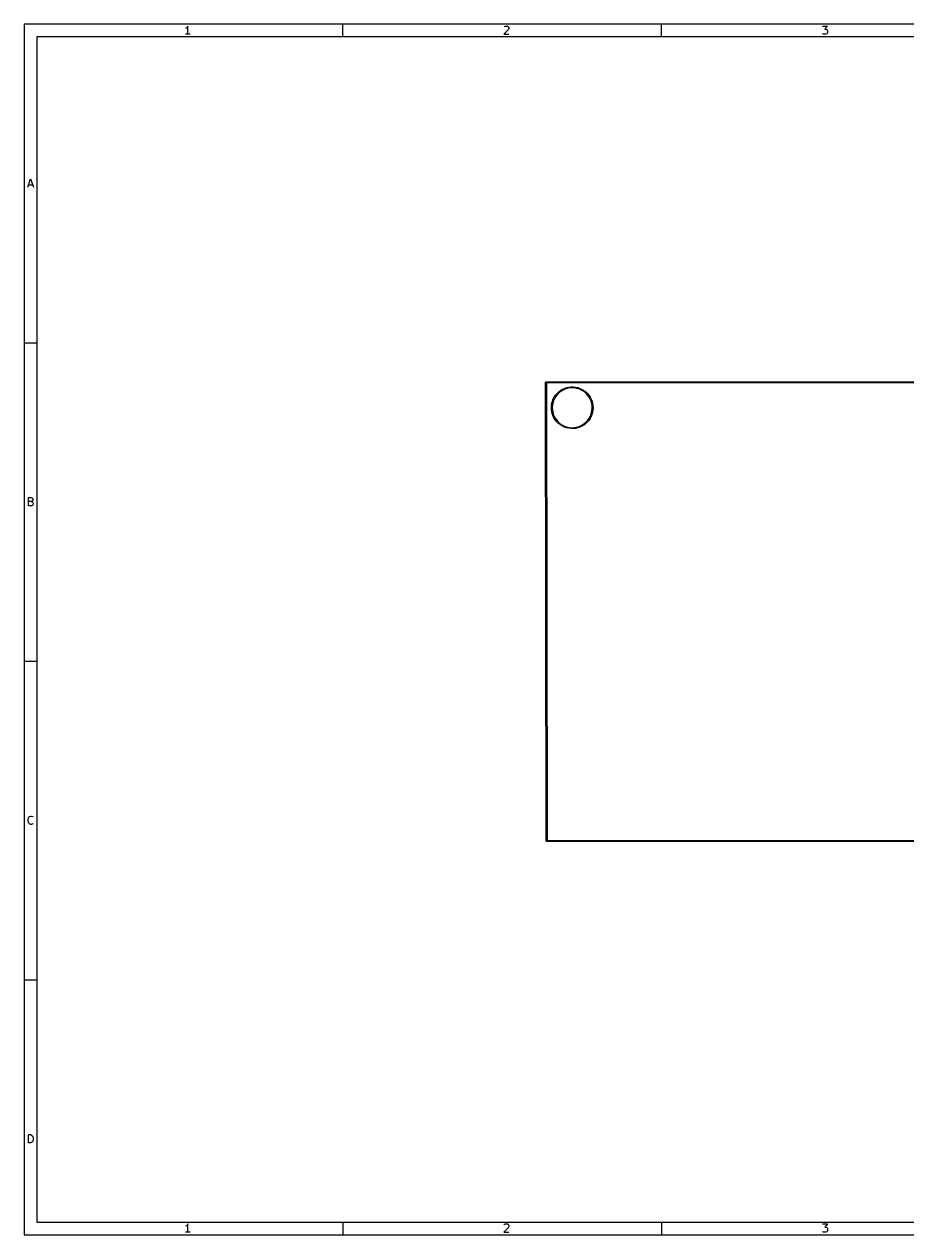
# Model space of a CAD drawing. Extents: x 0.4 to 11.3, y -7.9 to -0.4.
# Drawn here: x 0.39 to 5.85, y -7.87 to -0.39 of the extents above; entities that cross this region are included whole.
import ezdxf

# ---------------------------------------------------------------- set-up
doc = ezdxf.new("R2010")
doc.units = 0
doc.header["$MEASUREMENT"] = 0
doc.layers.add('BLACK', color=7, linetype='CONTINUOUS')

msp = doc.modelspace()

# ---------------------------------------------------------------- linework, layer by layer
at = {"layer": 'BLACK', "linetype": 'CONTINUOUS'}
for p, q in [((0.393701, -0.393701), (0.393701, -7.8743)), ((11.2993, -0.393701), (0.393701, -0.393701)), ((1.39553, -0.417229), (1.39065, -0.419666)), ((1.4004, -0.412355), (1.39553, -0.417229)), ((1.40528, -0.405043), (1.4004, -0.412355)), ((1.40528, -0.456224), (1.40528, -0.405043)), ((2.3622, -0.472441), (2.3622, -0.393701)), ((3.38597, -0.426978), (3.35672, -0.456224)), ((3.35916, -0.409917), (3.3616, -0.40748)), ((3.3616, -0.40748), (3.36647, -0.405043)), ((3.36647, -0.405043), (3.37866, -0.405043)), ((3.37866, -0.405043), (3.38353, -0.40748)), ((3.38353, -0.40748), (3.38597, -0.409917)), ((3.38597, -0.409917), (3.3884, -0.414792)), ((3.3884, -0.419666), (3.38597, -0.426978)), ((3.3884, -0.414792), (3.3884, -0.419666)), ((4.33071, -0.472441), (4.33071, -0.393701)), ((5.32522, -0.405043), (5.35691, -0.405043)), ((5.35691, -0.405043), (5.33985, -0.424541)), ((5.33985, -0.424541), (5.34716, -0.424541)), ((5.34716, -0.424541), (5.35203, -0.426978)), ((5.35203, -0.426978), (5.35447, -0.429415)), ((5.35447, -0.429415), (5.35691, -0.434289)), ((5.35691, -0.446475), (5.35447, -0.45135)), ((5.35691, -0.434289), (5.35691, -0.446475)), ((0.472441, -0.472441), (0.472441, -7.79556)), ((11.2206, -0.472441), (0.472441, -0.472441)), ((1.4199, -0.456224), (1.39065, -0.456224)), ((3.35672, -0.456224), (3.3884, -0.456224)), ((5.32766, -0.453787), (5.32522, -0.45135)), ((5.33254, -0.456224), (5.32766, -0.453787)), ((5.34716, -0.456224), (5.33254, -0.456224)), ((5.35203, -0.453787), (5.34716, -0.456224)), ((5.35447, -0.45135), (5.35203, -0.453787)), ((0.41601, -1.40111), (0.433071, -1.34993)), ((0.420885, -1.38648), (0.445257, -1.38648)), ((0.433071, -1.34993), (0.450131, -1.40111)), ((0.393701, -2.3622), (0.472441, -2.3622)), ((3.61516, -2.6063), (3.61523, -2.60592)), ((3.61909, -5.44095), (3.61516, -2.6063)), ((3.6152, -2.60579), (3.61527, -2.60567)), ((3.61523, -2.60592), (3.6152, -2.60579)), ((3.61527, -2.60567), (3.61533, -2.60529)), ((3.61533, -2.60529), (3.61583, -2.6047)), ((3.61583, -2.6047), (3.61621, -2.60404)), ((3.61621, -2.60404), (3.61646, -2.60395)), ((3.61646, -2.60395), (3.61663, -2.60374)), ((3.61663, -2.60374), (3.61739, -2.60361)), ((3.61739, -2.60361), (3.61811, -2.60335)), ((3.61811, -2.60335), (7.14, -2.60335)), ((3.62107, -2.60925), (3.625, -5.43799)), ((7.13705, -2.60925), (3.62107, -2.60925)), ((3.66924, -2.69699), (3.6771, -2.68547)), ((3.68403, -2.6859), (3.67595, -2.69703)), ((3.6771, -2.68547), (3.68615, -2.67486)), ((3.69331, -2.67574), (3.68403, -2.6859)), ((3.68615, -2.67486), (3.6963, -2.6653)), ((3.70366, -2.66668), (3.69331, -2.67574)), ((3.6963, -2.6653), (3.70743, -2.65689)), ((3.71496, -2.65883), (3.70366, -2.66668)), ((3.70743, -2.65689), (3.71939, -2.64972)), ((3.72706, -2.65228), (3.71496, -2.65883)), ((3.71939, -2.64972), (3.73206, -2.6439)), ((3.73982, -2.64713), (3.72706, -2.65228)), ((3.73206, -2.6439), (3.74529, -2.63947)), ((3.75307, -2.64343), (3.73982, -2.64713)), ((3.74529, -2.63947), (3.75891, -2.6365)), ((3.76665, -2.64123), (3.75307, -2.64343)), ((3.75891, -2.6365), (3.77278, -2.63502)), ((3.78039, -2.64056), (3.76665, -2.64123)), ((3.77278, -2.63502), (3.78673, -2.63504)), ((3.79412, -2.64142), (3.78039, -2.64056)), ((3.78673, -2.63504), (3.80059, -2.63657)), ((3.80767, -2.64381), (3.79412, -2.64142)), ((3.80059, -2.63657), (3.8142, -2.63959)), ((3.82086, -2.64769), (3.80767, -2.64381)), ((3.8142, -2.63959), (3.82741, -2.64406)), ((3.83355, -2.65303), (3.82086, -2.64769)), ((3.82741, -2.64406), (3.84006, -2.64993)), ((3.84556, -2.65974), (3.83355, -2.65303)), ((3.84006, -2.64993), (3.852, -2.65714)), ((3.85674, -2.66775), (3.84556, -2.65974)), ((3.852, -2.65714), (3.86309, -2.66559)), ((3.86696, -2.67695), (3.85674, -2.66775)), ((3.86309, -2.66559), (3.87321, -2.67519)), ((3.8761, -2.68724), (3.86696, -2.67695)), ((3.87321, -2.67519), (3.88223, -2.68582)), ((3.88403, -2.69848), (3.8761, -2.68724)), ((3.88223, -2.68582), (3.89005, -2.69737)), ((3.65059, -2.76333), (3.65066, -2.76206)), ((3.6513, -2.77726), (3.65059, -2.76333)), ((3.65066, -2.76206), (3.65139, -2.74941)), ((3.65139, -2.74941), (3.6537, -2.73565)), ((3.6537, -2.73565), (3.65747, -2.72223)), ((3.65727, -2.74834), (3.65631, -2.76206)), ((3.65631, -2.76206), (3.65689, -2.7758)), ((3.65976, -2.7348), (3.65727, -2.74834)), ((3.65747, -2.72223), (3.66267, -2.70929)), ((3.66373, -2.72163), (3.65976, -2.7348)), ((3.66267, -2.70929), (3.66924, -2.69699)), ((3.66915, -2.70899), (3.66373, -2.72163)), ((3.67595, -2.69703), (3.66915, -2.70899)), ((3.89066, -2.71054), (3.88403, -2.69848)), ((3.89005, -2.69737), (3.89657, -2.7097)), ((3.8959, -2.72325), (3.89066, -2.71054)), ((3.89969, -2.73648), (3.8959, -2.72325)), ((3.89657, -2.7097), (3.90173, -2.72265)), ((3.90198, -2.75004), (3.89969, -2.73648)), ((3.90155, -2.78093), (3.9027, -2.76722)), ((3.90173, -2.72265), (3.90546, -2.73609)), ((3.90275, -2.76378), (3.90198, -2.75004)), ((3.9027, -2.76722), (3.90275, -2.76378)), ((3.90546, -2.73609), (3.90771, -2.74985)), ((3.90846, -2.76468), (3.90761, -2.7786)), ((3.90771, -2.74985), (3.90846, -2.76378)), ((3.90846, -2.76378), (3.90846, -2.76468)), ((3.6535, -2.79103), (3.6513, -2.77726)), ((3.65718, -2.80448), (3.6535, -2.79103)), ((3.65689, -2.7758), (3.65899, -2.7894)), ((3.66229, -2.81745), (3.65718, -2.80448)), ((3.65899, -2.7894), (3.6626, -2.80268)), ((3.66878, -2.8298), (3.66229, -2.81745)), ((3.6626, -2.80268), (3.66767, -2.81547)), ((3.66767, -2.81547), (3.67413, -2.82761)), ((3.67655, -2.84138), (3.66878, -2.8298)), ((3.67413, -2.82761), (3.6819, -2.83896)), ((3.68554, -2.85204), (3.67655, -2.84138)), ((3.6819, -2.83896), (3.69089, -2.84938)), ((3.88168, -2.84245), (3.87259, -2.85302)), ((3.87392, -2.84299), (3.88216, -2.83197)), ((3.88958, -2.83096), (3.88168, -2.84245)), ((3.88216, -2.83197), (3.88913, -2.82011)), ((3.88913, -2.82011), (3.89472, -2.80754)), ((3.89619, -2.81868), (3.88958, -2.83096)), ((3.89472, -2.80754), (3.89888, -2.79442)), ((3.90144, -2.80576), (3.89619, -2.81868)), ((3.89888, -2.79442), (3.90155, -2.78093)), ((3.90526, -2.79235), (3.90144, -2.80576)), ((3.90761, -2.7786), (3.90526, -2.79235)), ((3.69562, -2.86168), (3.68554, -2.85204)), ((3.69089, -2.84938), (3.70098, -2.85873)), ((3.70668, -2.87017), (3.69562, -2.86168)), ((3.70098, -2.85873), (3.71205, -2.86689)), ((3.7186, -2.87741), (3.70668, -2.87017)), ((3.71205, -2.86689), (3.72397, -2.87377)), ((3.73123, -2.88333), (3.7186, -2.87741)), ((3.72397, -2.87377), (3.73657, -2.87928)), ((3.74442, -2.88785), (3.73123, -2.88333)), ((3.73657, -2.87928), (3.74972, -2.88334)), ((3.75802, -2.89091), (3.74442, -2.88785)), ((3.74972, -2.88334), (3.76323, -2.88592)), ((3.77188, -2.89249), (3.75802, -2.89091)), ((3.76323, -2.88592), (3.77695, -2.88698)), ((3.78583, -2.89256), (3.77188, -2.89249)), ((3.77695, -2.88698), (3.7907, -2.8865)), ((3.7997, -2.89113), (3.78583, -2.89256)), ((3.7907, -2.8865), (3.80431, -2.88449)), ((3.81333, -2.88821), (3.7997, -2.89113)), ((3.80431, -2.88449), (3.81761, -2.88097)), ((3.82657, -2.88383), (3.81333, -2.88821)), ((3.81761, -2.88097), (3.83043, -2.876)), ((3.83926, -2.87804), (3.82657, -2.88383)), ((3.83043, -2.876), (3.84262, -2.86963)), ((3.85125, -2.87092), (3.83926, -2.87804)), ((3.84262, -2.86963), (3.85403, -2.86193)), ((3.86241, -2.86255), (3.85125, -2.87092)), ((3.85403, -2.86193), (3.86451, -2.85302)), ((3.87259, -2.85302), (3.86241, -2.86255)), ((3.86451, -2.85302), (3.87392, -2.84299)), ((0.419666, -3.36961), (0.419666, -3.31843)), ((0.419666, -3.31843), (0.436727, -3.31843)), ((0.436727, -3.3428), (0.419666, -3.3428)), ((0.436727, -3.31843), (0.441601, -3.32087)), ((0.441601, -3.34036), (0.436727, -3.3428)), ((0.436727, -3.3428), (0.444038, -3.34524)), ((0.441601, -3.32087), (0.444038, -3.3233)), ((0.444038, -3.33793), (0.441601, -3.34036)), ((0.444038, -3.3233), (0.446475, -3.32818)), ((0.446475, -3.33305), (0.444038, -3.33793)), ((0.444038, -3.34524), (0.446475, -3.34768)), ((0.446475, -3.36474), (0.444038, -3.36717)), ((0.446475, -3.32818), (0.446475, -3.33305)), ((0.446475, -3.34768), (0.448913, -3.35255)), ((0.448913, -3.35986), (0.446475, -3.36474)), ((0.448913, -3.35255), (0.448913, -3.35986)), ((0.439164, -3.36961), (0.419666, -3.36961)), ((0.444038, -3.36717), (0.439164, -3.36961)), ((0.393701, -4.33071), (0.472441, -4.33071)), ((0.417229, -5.30887), (0.419666, -5.29912)), ((0.417229, -5.31618), (0.417229, -5.30887)), ((0.419666, -5.29912), (0.422103, -5.29424)), ((0.422103, -5.29424), (0.426978, -5.28937)), ((0.426978, -5.28937), (0.434289, -5.28693)), ((0.434289, -5.28693), (0.439164, -5.28693)), ((0.439164, -5.28693), (0.446475, -5.28937)), ((0.446475, -5.28937), (0.448913, -5.29181)), ((0.419666, -5.32593), (0.417229, -5.31618)), ((0.422103, -5.3308), (0.419666, -5.32593)), ((0.426978, -5.33568), (0.422103, -5.3308)), ((0.434289, -5.33811), (0.426978, -5.33568)), ((0.439164, -5.33811), (0.434289, -5.33811)), ((0.446475, -5.33568), (0.439164, -5.33811)), ((0.448913, -5.33324), (0.446475, -5.33568)), ((3.61936, -5.44167), (3.61909, -5.44095)), ((3.61949, -5.44242), (3.61936, -5.44167)), ((3.6197, -5.44259), (3.61949, -5.44242)), ((3.61979, -5.44285), (3.6197, -5.44259)), ((3.62045, -5.44323), (3.61979, -5.44285)), ((3.62104, -5.44372), (3.62045, -5.44323)), ((3.62142, -5.44379), (3.62104, -5.44372)), ((3.62154, -5.44385), (3.62142, -5.44379)), ((3.62167, -5.44383), (3.62154, -5.44385)), ((3.62205, -5.4439), (3.62167, -5.44383)), ((7.14, -5.44295), (3.62205, -5.4439)), ((3.625, -5.43799), (7.13705, -5.43705)), ((0.393701, -6.29921), (0.472441, -6.29921)), ((0.419666, -7.30662), (0.419666, -7.25544)), ((0.419666, -7.25544), (0.431852, -7.25544)), ((0.431852, -7.25544), (0.439164, -7.25787)), ((0.431852, -7.30662), (0.419666, -7.30662)), ((0.439164, -7.30418), (0.431852, -7.30662)), ((0.439164, -7.25787), (0.444038, -7.26275)), ((0.444038, -7.29931), (0.439164, -7.30418)), ((0.444038, -7.26275), (0.446475, -7.26762)), ((0.446475, -7.29443), (0.444038, -7.29931)), ((0.446475, -7.26762), (0.448913, -7.27737)), ((0.448913, -7.28468), (0.446475, -7.29443)), ((0.448913, -7.27737), (0.448913, -7.28468)), ((0.472441, -7.79556), (11.2206, -7.79556)), ((1.39553, -7.81909), (1.39065, -7.82152)), ((1.4004, -7.81421), (1.39553, -7.81909)), ((1.40528, -7.8069), (1.4004, -7.81421)), ((1.40528, -7.85808), (1.40528, -7.8069)), ((2.3622, -7.79556), (2.3622, -7.8743)), ((3.38597, -7.82884), (3.35672, -7.85808)), ((3.35916, -7.81178), (3.3616, -7.80934)), ((3.3616, -7.80934), (3.36647, -7.8069)), ((3.36647, -7.8069), (3.37866, -7.8069)), ((3.37866, -7.8069), (3.38353, -7.80934)), ((3.38353, -7.80934), (3.38597, -7.81178)), ((3.38597, -7.81178), (3.3884, -7.81665)), ((3.3884, -7.82152), (3.38597, -7.82884)), ((3.3884, -7.81665), (3.3884, -7.82152)), ((4.33071, -7.79556), (4.33071, -7.8743)), ((5.32522, -7.8069), (5.35691, -7.8069)), ((5.32766, -7.85565), (5.32522, -7.85321)), ((5.35691, -7.8069), (5.33985, -7.8264)), ((5.33985, -7.8264), (5.34716, -7.8264)), ((5.34716, -7.8264), (5.35203, -7.82884)), ((5.35203, -7.82884), (5.35447, -7.83127)), ((5.35447, -7.85321), (5.35203, -7.85565)), ((5.35447, -7.83127), (5.35691, -7.83615)), ((5.35691, -7.84833), (5.35447, -7.85321)), ((5.35691, -7.83615), (5.35691, -7.84833)), ((0.393701, -7.8743), (11.2993, -7.8743)), ((1.4199, -7.85808), (1.39065, -7.85808)), ((3.35672, -7.85808), (3.3884, -7.85808)), ((5.33254, -7.85808), (5.32766, -7.85565)), ((5.34716, -7.85808), (5.33254, -7.85808)), ((5.35203, -7.85565), (5.34716, -7.85808))]:
    msp.add_line(p, q, dxfattribs=at)

doc.saveas('drawing.dxf')
